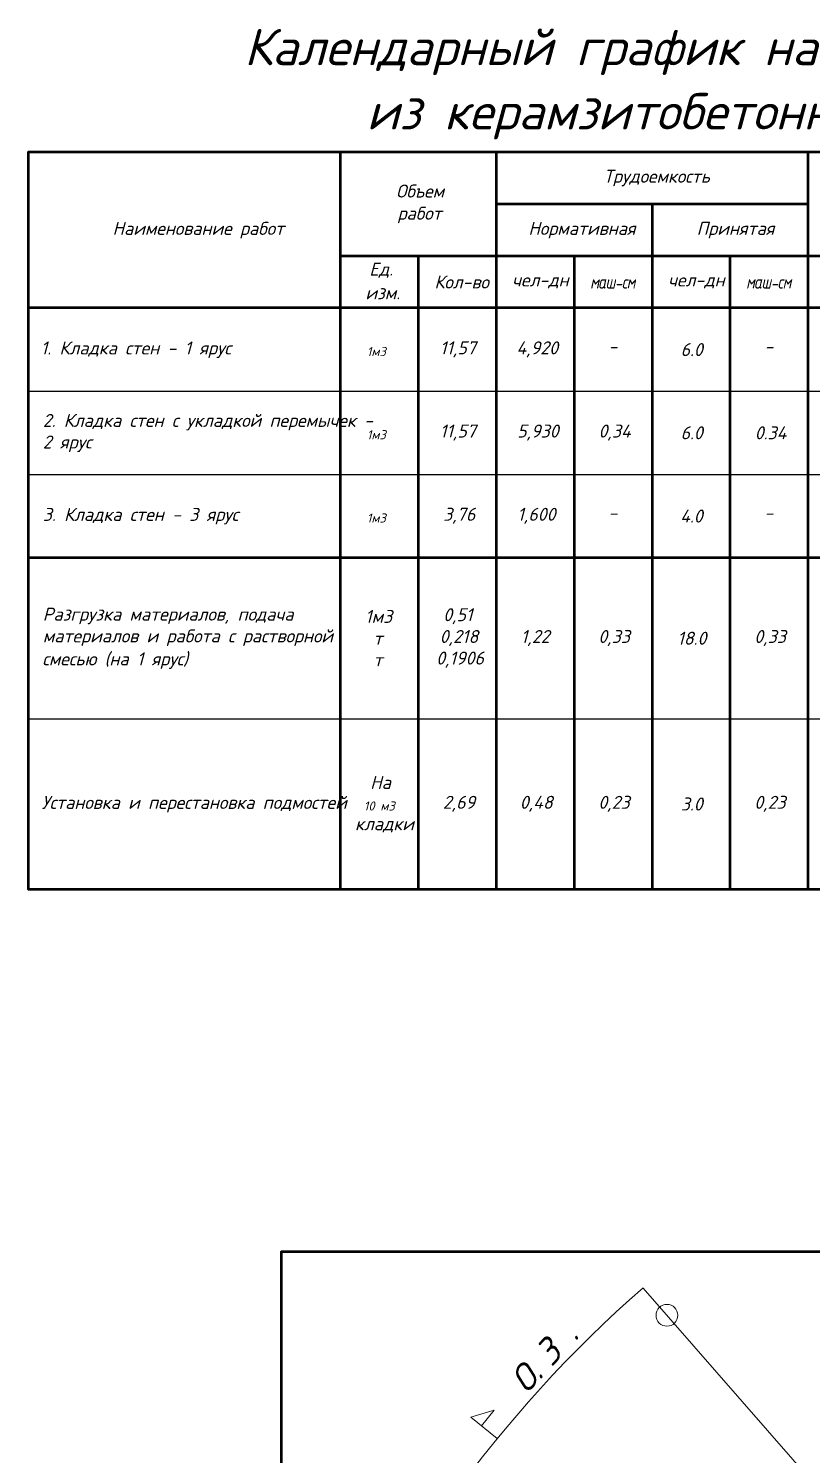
# Model space of a CAD drawing. Header units: millimetres. Extents: x 2279 to 5236, y 896 to 2828.
# Drawn here: x 4340.8 to 4491.4, y 1940.4 to 2214.6 of the extents above; entities that cross this region are included whole.
import ezdxf

# ---------------------------------------------------------------- set-up
doc = ezdxf.new("R2010")
doc.units = ezdxf.units.MM
for name, color, linetype in [('PDF _!!ОСНОВНАЯ', 7, 'Continuous'), ('PDF _!!ТОНКАЯ', 7, 'Continuous'), ('PDF _0', 7, 'Continuous'), ('PDF _Текст', 7, 'Continuous')]:
    doc.layers.add(name, color=color, linetype=linetype)
doc.styles.add('PDF ISOCPEUR Italic', font='isocpeui.ttf')

msp = doc.modelspace()

# ---------------------------------------------------------------- hatches: boundary and pattern name
at = {"layer": 'PDF _!!ТОНКАЯ', "transparency": 33554559}
for points in [[(4450.41, 2165.88), (4449.94, 2165.42), (4449.94, 2165.38), (4449.9, 2165.38), (4449.86, 2165.38), (4449.86, 2165.38), (4449.82, 2165.38), (4449.82, 2165.42), (4449.77, 2165.42), (4449.52, 2165.93), (4449.27, 2164.7), (4449.27, 2164.7), (4449.22, 2164.66), (4449.22, 2164.66), (4449.18, 2164.61), (4449.18, 2164.61), (4449.14, 2164.61), (4449.1, 2164.66), (4449.1, 2164.66), (4449.05, 2164.7), (4449.05, 2164.74), (4449.05, 2164.74), (4449.05, 2164.78), (4449.05, 2164.78), (4449.39, 2166.27), (4449.39, 2166.31), (4449.44, 2166.35), (4449.44, 2166.35), (4449.48, 2166.39), (4449.48, 2166.39), (4449.52, 2166.35), (4449.56, 2166.35), (4449.56, 2166.35), (4449.6, 2166.31), (4449.9, 2165.72), (4450.54, 2166.35), (4450.54, 2166.35), (4450.58, 2166.39), (4450.58, 2166.39), (4450.62, 2166.39), (4450.66, 2166.35), (4450.66, 2166.35), (4450.66, 2166.31), (4450.71, 2166.27), (4450.71, 2166.27), (4450.71, 2166.22), (4450.71, 2166.22), (4450.37, 2164.7), (4450.32, 2164.7), (4450.32, 2164.66), (4450.28, 2164.66), (4450.28, 2164.61), (4450.24, 2164.61), (4450.24, 2164.61), (4450.2, 2164.66), (4450.2, 2164.66), (4450.16, 2164.7), (4450.16, 2164.74), (4450.16, 2164.74), (4450.16, 2164.78), (4450.16, 2164.78)], [(4453.5, 2164.74), (4453.5, 2164.7), (4453.46, 2164.66), (4453.46, 2164.66), (4453.41, 2164.61), (4453.41, 2164.61), (4453.37, 2164.61), (4452.4, 2164.61), (4452.36, 2164.61), (4452.31, 2164.61), (4452.27, 2164.66), (4452.27, 2164.66), (4452.23, 2164.66), (4452.19, 2164.7), (4452.19, 2164.7), (4452.14, 2164.74), (4452.14, 2164.74), (4452.14, 2164.78), (4452.1, 2164.78), (4452.1, 2164.83), (4452.06, 2164.87), (4452.06, 2164.91), (4452.06, 2164.95), (4452.06, 2164.95), (4452.06, 2165), (4452.06, 2165.04), (4452.06, 2165.08), (4452.06, 2165.08), (4452.06, 2165.12), (4452.31, 2166.27), (4452.31, 2166.31), (4452.36, 2166.35), (4452.36, 2166.35), (4452.4, 2166.39), (4452.44, 2166.39), (4452.44, 2166.35), (4452.48, 2166.35), (4452.48, 2166.35), (4452.53, 2166.31), (4452.53, 2166.27), (4452.53, 2166.27), (4452.53, 2166.22), (4452.53, 2166.22), (4452.27, 2165.12), (4452.27, 2165.08), (4452.27, 2165.04), (4452.27, 2165.04), (4452.27, 2165), (4452.27, 2164.95), (4452.27, 2164.95), (4452.31, 2164.91), (4452.31, 2164.91), (4452.36, 2164.87), (4452.4, 2164.87), (4452.44, 2164.87), (4452.44, 2164.87), (4452.65, 2164.87), (4452.99, 2166.27), (4452.99, 2166.31), (4452.99, 2166.35), (4453.03, 2166.35), (4453.08, 2166.39), (4453.08, 2166.39), (4453.12, 2166.35), (4453.12, 2166.35), (4453.16, 2166.35), (4453.16, 2166.31), (4453.16, 2166.27), (4453.16, 2166.27), (4453.16, 2166.22), (4453.16, 2166.22), (4452.86, 2164.87), (4453.33, 2164.87), (4453.63, 2166.27), (4453.63, 2166.31), (4453.67, 2166.35), (4453.67, 2166.35), (4453.71, 2166.39), (4453.71, 2166.39), (4453.75, 2166.35), (4453.8, 2166.35), (4453.8, 2166.35), (4453.84, 2166.31), (4453.84, 2166.27), (4453.84, 2166.27), (4453.84, 2166.22), (4453.84, 2166.22)], [(4455.83, 2164.61), (4455.45, 2164.61), (4455.4, 2164.61), (4455.4, 2164.61), (4455.36, 2164.66), (4455.32, 2164.66), (4455.32, 2164.66), (4455.28, 2164.7), (4455.24, 2164.7), (4455.24, 2164.74), (4455.24, 2164.74), (4455.19, 2164.78), (4455.19, 2164.78), (4455.15, 2164.83), (4455.15, 2164.87), (4455.15, 2164.91), (4455.15, 2164.95), (4455.11, 2165), (4455.11, 2165), (4455.11, 2165.04), (4455.11, 2165.08), (4455.11, 2165.08), (4455.15, 2165.12), (4455.32, 2165.88), (4455.32, 2165.93), (4455.32, 2165.97), (4455.32, 2166.01), (4455.36, 2166.05), (4455.36, 2166.05), (4455.36, 2166.1), (4455.4, 2166.14), (4455.4, 2166.18), (4455.45, 2166.18), (4455.45, 2166.22), (4455.49, 2166.22), (4455.49, 2166.27), (4455.49, 2166.27), (4455.53, 2166.27), (4455.53, 2166.31), (4455.57, 2166.31), (4455.57, 2166.31), (4455.62, 2166.35), (4455.66, 2166.35), (4455.7, 2166.35), (4455.7, 2166.35), (4455.74, 2166.35), (4455.79, 2166.39), (4455.83, 2166.39), (4455.87, 2166.39), (4456.17, 2166.39), (4456.17, 2166.39), (4456.21, 2166.35), (4456.21, 2166.35), (4456.25, 2166.31), (4456.25, 2166.27), (4456.25, 2166.27), (4456.25, 2166.22), (4456.25, 2166.18), (4456.21, 2166.14), (4456.21, 2166.14), (4456.17, 2166.14), (4456.17, 2166.14), (4455.79, 2166.14), (4455.74, 2166.14), (4455.74, 2166.14), (4455.7, 2166.1), (4455.66, 2166.1), (4455.66, 2166.1), (4455.62, 2166.05), (4455.62, 2166.05), (4455.57, 2166.01), (4455.57, 2166.01), (4455.53, 2165.97), (4455.53, 2165.93), (4455.53, 2165.88), (4455.53, 2165.88), (4455.36, 2165.12), (4455.36, 2165.08), (4455.32, 2165.04), (4455.32, 2165.04), (4455.36, 2165), (4455.36, 2165), (4455.36, 2164.95), (4455.36, 2164.91), (4455.4, 2164.91), (4455.4, 2164.91), (4455.45, 2164.87), (4455.49, 2164.87), (4455.53, 2164.87), (4455.83, 2164.87), (4455.83, 2164.87), (4455.87, 2164.87), (4455.87, 2164.83), (4455.91, 2164.83), (4455.91, 2164.78), (4455.91, 2164.74), (4455.91, 2164.7), (4455.91, 2164.7), (4455.87, 2164.66), (4455.87, 2164.66), (4455.83, 2164.61), (4455.83, 2164.61)], [(4457.44, 2165.88), (4456.97, 2165.42), (4456.93, 2165.38), (4456.93, 2165.38), (4456.89, 2165.38), (4456.89, 2165.38), (4456.84, 2165.38), (4456.8, 2165.42), (4456.8, 2165.42), (4456.55, 2165.93), (4456.29, 2164.7), (4456.29, 2164.7), (4456.25, 2164.66), (4456.25, 2164.66), (4456.21, 2164.61), (4456.17, 2164.61), (4456.17, 2164.61), (4456.12, 2164.66), (4456.12, 2164.66), (4456.08, 2164.7), (4456.08, 2164.74), (4456.08, 2164.74), (4456.08, 2164.78), (4456.08, 2164.78), (4456.42, 2166.27), (4456.42, 2166.31), (4456.46, 2166.35), (4456.46, 2166.35), (4456.51, 2166.39), (4456.51, 2166.39), (4456.55, 2166.35), (4456.59, 2166.35), (4456.59, 2166.35), (4456.63, 2166.31), (4456.93, 2165.72), (4457.52, 2166.35), (4457.56, 2166.35), (4457.61, 2166.39), (4457.61, 2166.39), (4457.65, 2166.39), (4457.65, 2166.35), (4457.69, 2166.35), (4457.69, 2166.31), (4457.69, 2166.27), (4457.73, 2166.27), (4457.69, 2166.22), (4457.69, 2166.22), (4457.35, 2164.7), (4457.35, 2164.7), (4457.35, 2164.66), (4457.31, 2164.66), (4457.31, 2164.61), (4457.27, 2164.61), (4457.22, 2164.61), (4457.22, 2164.66), (4457.18, 2164.66), (4457.18, 2164.7), (4457.18, 2164.74), (4457.18, 2164.74), (4457.18, 2164.78), (4457.18, 2164.78)], [(4480.38, 2165.88), (4479.96, 2165.42), (4479.92, 2165.38), (4479.92, 2165.38), (4479.87, 2165.38), (4479.83, 2165.38), (4479.83, 2165.38), (4479.79, 2165.42), (4479.79, 2165.42), (4479.54, 2165.93), (4479.28, 2164.7), (4479.24, 2164.7), (4479.24, 2164.66), (4479.2, 2164.66), (4479.2, 2164.61), (4479.15, 2164.61), (4479.11, 2164.61), (4479.11, 2164.66), (4479.07, 2164.66), (4479.07, 2164.7), (4479.07, 2164.74), (4479.07, 2164.74), (4479.07, 2164.78), (4479.07, 2164.78), (4479.41, 2166.27), (4479.41, 2166.31), (4479.41, 2166.35), (4479.45, 2166.35), (4479.49, 2166.39), (4479.49, 2166.39), (4479.54, 2166.35), (4479.58, 2166.35), (4479.58, 2166.35), (4479.58, 2166.31), (4479.92, 2165.72), (4480.51, 2166.35), (4480.55, 2166.35), (4480.55, 2166.39), (4480.59, 2166.39), (4480.64, 2166.39), (4480.64, 2166.35), (4480.68, 2166.35), (4480.68, 2166.31), (4480.68, 2166.27), (4480.68, 2166.27), (4480.68, 2166.22), (4480.68, 2166.22), (4480.34, 2164.7), (4480.34, 2164.7), (4480.34, 2164.66), (4480.3, 2164.66), (4480.26, 2164.61), (4480.26, 2164.61), (4480.21, 2164.61), (4480.17, 2164.66), (4480.17, 2164.66), (4480.17, 2164.7), (4480.13, 2164.74), (4480.13, 2164.74), (4480.13, 2164.78), (4480.13, 2164.78)], [(4483.47, 2164.74), (4483.47, 2164.7), (4483.47, 2164.66), (4483.47, 2164.66), (4483.43, 2164.61), (4483.39, 2164.61), (4483.39, 2164.61), (4482.37, 2164.61), (4482.33, 2164.61), (4482.33, 2164.61), (4482.29, 2164.66), (4482.24, 2164.66), (4482.24, 2164.66), (4482.2, 2164.7), (4482.16, 2164.7), (4482.16, 2164.74), (4482.16, 2164.74), (4482.12, 2164.78), (4482.12, 2164.78), (4482.08, 2164.83), (4482.08, 2164.87), (4482.08, 2164.91), (4482.08, 2164.95), (4482.03, 2164.95), (4482.03, 2165), (4482.03, 2165.04), (4482.03, 2165.08), (4482.08, 2165.08), (4482.08, 2165.12), (4482.33, 2166.27), (4482.33, 2166.31), (4482.37, 2166.35), (4482.37, 2166.35), (4482.41, 2166.39), (4482.41, 2166.39), (4482.46, 2166.35), (4482.5, 2166.35), (4482.5, 2166.35), (4482.5, 2166.31), (4482.54, 2166.27), (4482.54, 2166.27), (4482.54, 2166.22), (4482.54, 2166.22), (4482.29, 2165.12), (4482.29, 2165.08), (4482.29, 2165.04), (4482.29, 2165.04), (4482.29, 2165), (4482.29, 2164.95), (4482.29, 2164.95), (4482.29, 2164.91), (4482.33, 2164.91), (4482.37, 2164.87), (4482.37, 2164.87), (4482.41, 2164.87), (4482.46, 2164.87), (4482.67, 2164.87), (4482.96, 2166.27), (4483.01, 2166.31), (4483.01, 2166.35), (4483.05, 2166.35), (4483.05, 2166.39), (4483.09, 2166.39), (4483.09, 2166.35), (4483.13, 2166.35), (4483.13, 2166.35), (4483.18, 2166.31), (4483.18, 2166.27), (4483.18, 2166.27), (4483.18, 2166.22), (4483.18, 2166.22), (4482.88, 2164.87), (4483.3, 2164.87), (4483.64, 2166.27), (4483.64, 2166.31), (4483.64, 2166.35), (4483.68, 2166.35), (4483.73, 2166.39), (4483.73, 2166.39), (4483.77, 2166.35), (4483.77, 2166.35), (4483.81, 2166.35), (4483.81, 2166.31), (4483.85, 2166.27), (4483.85, 2166.27), (4483.81, 2166.22), (4483.81, 2166.22)], [(4485.8, 2164.61), (4485.46, 2164.61), (4485.42, 2164.61), (4485.38, 2164.61), (4485.38, 2164.66), (4485.34, 2164.66), (4485.29, 2164.66), (4485.29, 2164.7), (4485.25, 2164.7), (4485.21, 2164.74), (4485.21, 2164.74), (4485.21, 2164.78), (4485.17, 2164.78), (4485.17, 2164.83), (4485.17, 2164.87), (4485.12, 2164.91), (4485.12, 2164.95), (4485.12, 2165), (4485.12, 2165), (4485.12, 2165.04), (4485.12, 2165.08), (4485.12, 2165.08), (4485.12, 2165.12), (4485.29, 2165.88), (4485.29, 2165.93), (4485.34, 2165.97), (4485.34, 2166.01), (4485.34, 2166.05), (4485.38, 2166.05), (4485.38, 2166.1), (4485.38, 2166.14), (4485.42, 2166.18), (4485.42, 2166.18), (4485.46, 2166.22), (4485.46, 2166.22), (4485.5, 2166.27), (4485.5, 2166.27), (4485.5, 2166.27), (4485.55, 2166.31), (4485.55, 2166.31), (4485.59, 2166.31), (4485.63, 2166.35), (4485.63, 2166.35), (4485.67, 2166.35), (4485.72, 2166.35), (4485.76, 2166.35), (4485.8, 2166.39), (4485.8, 2166.39), (4485.84, 2166.39), (4486.14, 2166.39), (4486.18, 2166.39), (4486.22, 2166.35), (4486.22, 2166.35), (4486.22, 2166.31), (4486.27, 2166.27), (4486.27, 2166.27), (4486.27, 2166.22), (4486.22, 2166.18), (4486.22, 2166.14), (4486.22, 2166.14), (4486.18, 2166.14), (4486.14, 2166.14), (4485.8, 2166.14), (4485.76, 2166.14), (4485.72, 2166.14), (4485.72, 2166.1), (4485.67, 2166.1), (4485.63, 2166.1), (4485.63, 2166.05), (4485.59, 2166.05), (4485.59, 2166.01), (4485.55, 2166.01), (4485.55, 2165.97), (4485.55, 2165.93), (4485.5, 2165.88), (4485.5, 2165.88), (4485.34, 2165.12), (4485.34, 2165.08), (4485.34, 2165.04), (4485.34, 2165.04), (4485.34, 2165), (4485.34, 2165), (4485.38, 2164.95), (4485.38, 2164.91), (4485.38, 2164.91), (4485.42, 2164.91), (4485.46, 2164.87), (4485.46, 2164.87), (4485.5, 2164.87), (4485.8, 2164.87), (4485.84, 2164.87), (4485.89, 2164.87), (4485.89, 2164.83), (4485.89, 2164.83), (4485.93, 2164.78), (4485.93, 2164.74), (4485.93, 2164.7), (4485.89, 2164.7), (4485.89, 2164.66), (4485.89, 2164.66), (4485.84, 2164.61), (4485.8, 2164.61)], [(4487.41, 2165.88), (4486.99, 2165.42), (4486.94, 2165.38), (4486.9, 2165.38), (4486.9, 2165.38), (4486.86, 2165.38), (4486.86, 2165.38), (4486.82, 2165.42), (4486.82, 2165.42), (4486.56, 2165.93), (4486.27, 2164.7), (4486.27, 2164.7), (4486.27, 2164.66), (4486.22, 2164.66), (4486.22, 2164.61), (4486.18, 2164.61), (4486.14, 2164.61), (4486.14, 2164.66), (4486.1, 2164.66), (4486.1, 2164.7), (4486.1, 2164.74), (4486.1, 2164.74), (4486.1, 2164.78), (4486.1, 2164.78), (4486.44, 2166.27), (4486.44, 2166.31), (4486.44, 2166.35), (4486.48, 2166.35), (4486.52, 2166.39), (4486.52, 2166.39), (4486.56, 2166.35), (4486.56, 2166.35), (4486.61, 2166.35), (4486.61, 2166.31), (4486.94, 2165.72), (4487.54, 2166.35), (4487.58, 2166.35), (4487.58, 2166.39), (4487.62, 2166.39), (4487.62, 2166.39), (4487.66, 2166.35), (4487.71, 2166.35), (4487.71, 2166.31), (4487.71, 2166.27), (4487.71, 2166.27), (4487.71, 2166.22), (4487.71, 2166.22), (4487.37, 2164.7), (4487.37, 2164.7), (4487.32, 2164.66), (4487.32, 2164.66), (4487.28, 2164.61), (4487.28, 2164.61), (4487.24, 2164.61), (4487.2, 2164.66), (4487.2, 2164.66), (4487.2, 2164.7), (4487.16, 2164.74), (4487.16, 2164.74), (4487.16, 2164.78), (4487.16, 2164.78)], [(4454.94, 2165.25), (4454.05, 2165.25), (4454.01, 2165.25), (4454.01, 2165.25), (4453.97, 2165.29), (4453.97, 2165.29), (4453.97, 2165.33), (4453.97, 2165.38), (4453.97, 2165.42), (4453.97, 2165.46), (4453.97, 2165.46), (4454.01, 2165.5), (4454.01, 2165.5), (4454.05, 2165.5), (4454.94, 2165.5), (4454.94, 2165.5), (4454.98, 2165.5), (4455.02, 2165.46), (4455.02, 2165.46), (4455.02, 2165.42), (4455.02, 2165.38), (4455.02, 2165.33), (4455.02, 2165.29), (4454.98, 2165.29), (4454.98, 2165.25), (4454.94, 2165.25), (4454.94, 2165.25)], [(4484.91, 2165.25), (4484.07, 2165.25), (4484.02, 2165.25), (4483.98, 2165.25), (4483.98, 2165.29), (4483.94, 2165.29), (4483.94, 2165.33), (4483.94, 2165.38), (4483.94, 2165.42), (4483.98, 2165.46), (4483.98, 2165.46), (4483.98, 2165.5), (4484.02, 2165.5), (4484.07, 2165.5), (4484.91, 2165.5), (4484.95, 2165.5), (4485, 2165.5), (4485, 2165.46), (4485, 2165.46), (4485.04, 2165.42), (4485.04, 2165.38), (4485.04, 2165.33), (4485, 2165.29), (4485, 2165.29), (4485, 2165.25), (4484.95, 2165.25), (4484.91, 2165.25)]]:
    msp.add_hatch(color=256, dxfattribs=at).paths.add_polyline_path(points)
h = msp.add_hatch(color=256, dxfattribs=at)
h.paths.add_polyline_path([(4450.96, 2164.87), (4451.21, 2164.87), (4451.21, 2164.87), (4451.26, 2164.87), (4451.3, 2164.91), (4451.3, 2164.91), (4451.34, 2164.95), (4451.38, 2164.95), (4451.38, 2165), (4451.43, 2165), (4451.43, 2165.04), (4451.47, 2165.08), (4451.47, 2165.12), (4451.47, 2165.12), (4451.68, 2166.14), (4451.26, 2166.14), (4451.21, 2166.14), (4451.21, 2166.14), (4451.17, 2166.1), (4451.13, 2166.1), (4451.13, 2166.1), (4451.09, 2166.05), (4451.09, 2166.05), (4451.04, 2166.01), (4451.04, 2166.01), (4451, 2165.97), (4451, 2165.93), (4451, 2165.88), (4451, 2165.88), (4450.83, 2165.12), (4450.83, 2165.08), (4450.79, 2165.04), (4450.79, 2165.04), (4450.79, 2165), (4450.83, 2164.95), (4450.83, 2164.95), (4450.83, 2164.91), (4450.87, 2164.91), (4450.87, 2164.91), (4450.92, 2164.87), (4450.96, 2164.87), (4450.96, 2164.87)], flags=0)
h.paths.add_polyline_path([(4450.92, 2164.61), (4450.87, 2164.61), (4450.87, 2164.61), (4450.83, 2164.66), (4450.79, 2164.66), (4450.79, 2164.66), (4450.75, 2164.7), (4450.71, 2164.7), (4450.71, 2164.74), (4450.71, 2164.74), (4450.66, 2164.78), (4450.66, 2164.78), (4450.62, 2164.83), (4450.62, 2164.87), (4450.62, 2164.91), (4450.58, 2164.95), (4450.58, 2164.95), (4450.58, 2165), (4450.58, 2165.04), (4450.58, 2165.08), (4450.58, 2165.08), (4450.62, 2165.12), (4450.79, 2165.88), (4450.79, 2165.93), (4450.79, 2165.97), (4450.79, 2166.01), (4450.83, 2166.05), (4450.83, 2166.05), (4450.83, 2166.1), (4450.87, 2166.14), (4450.87, 2166.18), (4450.92, 2166.18), (4450.92, 2166.22), (4450.96, 2166.22), (4450.96, 2166.27), (4450.96, 2166.27), (4451, 2166.27), (4451, 2166.31), (4451.04, 2166.31), (4451.04, 2166.31), (4451.09, 2166.35), (4451.13, 2166.35), (4451.13, 2166.35), (4451.17, 2166.35), (4451.21, 2166.35), (4451.26, 2166.39), (4451.3, 2166.39), (4451.3, 2166.39), (4451.85, 2166.39), (4451.89, 2166.35), (4451.93, 2166.35), (4451.93, 2166.35), (4451.93, 2166.31), (4451.93, 2166.27), (4451.93, 2166.27), (4451.68, 2165), (4451.64, 2164.95), (4451.64, 2164.95), (4451.68, 2164.91), (4451.68, 2164.91), (4451.68, 2164.87), (4451.72, 2164.87), (4451.72, 2164.87), (4451.76, 2164.87), (4451.81, 2164.87), (4451.81, 2164.83), (4451.81, 2164.83), (4451.81, 2164.78), (4451.81, 2164.74), (4451.81, 2164.7), (4451.81, 2164.7), (4451.76, 2164.66), (4451.76, 2164.66), (4451.72, 2164.61), (4451.68, 2164.61), (4451.68, 2164.61), (4451.64, 2164.61), (4451.59, 2164.61), (4451.59, 2164.66), (4451.55, 2164.66), (4451.51, 2164.66), (4451.51, 2164.7), (4451.47, 2164.7), (4451.47, 2164.74), (4451.47, 2164.78), (4451.47, 2164.74), (4451.43, 2164.74), (4451.43, 2164.7), (4451.38, 2164.7), (4451.34, 2164.66), (4451.34, 2164.66), (4451.3, 2164.66), (4451.26, 2164.66), (4451.21, 2164.61), (4451.21, 2164.61), (4451.17, 2164.61), (4451.13, 2164.61)], flags=0)
h = msp.add_hatch(color=256, dxfattribs=at)
h.paths.add_polyline_path([(4480.97, 2164.87), (4481.19, 2164.87), (4481.23, 2164.87), (4481.27, 2164.87), (4481.27, 2164.91), (4481.31, 2164.91), (4481.36, 2164.95), (4481.36, 2164.95), (4481.4, 2165), (4481.4, 2165), (4481.44, 2165.04), (4481.44, 2165.08), (4481.48, 2165.12), (4481.48, 2165.12), (4481.69, 2166.14), (4481.27, 2166.14), (4481.23, 2166.14), (4481.19, 2166.14), (4481.19, 2166.1), (4481.14, 2166.1), (4481.1, 2166.1), (4481.1, 2166.05), (4481.06, 2166.05), (4481.06, 2166.01), (4481.02, 2166.01), (4481.02, 2165.97), (4481.02, 2165.93), (4480.97, 2165.88), (4480.97, 2165.88), (4480.81, 2165.12), (4480.81, 2165.08), (4480.81, 2165.04), (4480.81, 2165.04), (4480.81, 2165), (4480.81, 2164.95), (4480.85, 2164.95), (4480.85, 2164.91), (4480.85, 2164.91), (4480.89, 2164.91), (4480.93, 2164.87), (4480.97, 2164.87), (4480.97, 2164.87)], flags=0)
h.paths.add_polyline_path([(4480.93, 2164.61), (4480.89, 2164.61), (4480.85, 2164.61), (4480.85, 2164.66), (4480.81, 2164.66), (4480.76, 2164.66), (4480.76, 2164.7), (4480.72, 2164.7), (4480.68, 2164.74), (4480.68, 2164.74), (4480.68, 2164.78), (4480.64, 2164.78), (4480.64, 2164.83), (4480.64, 2164.87), (4480.59, 2164.91), (4480.59, 2164.95), (4480.59, 2164.95), (4480.59, 2165), (4480.59, 2165.04), (4480.59, 2165.08), (4480.59, 2165.08), (4480.59, 2165.12), (4480.76, 2165.88), (4480.76, 2165.93), (4480.81, 2165.97), (4480.81, 2166.01), (4480.81, 2166.05), (4480.85, 2166.05), (4480.85, 2166.1), (4480.85, 2166.14), (4480.89, 2166.18), (4480.89, 2166.18), (4480.93, 2166.22), (4480.93, 2166.22), (4480.97, 2166.27), (4480.97, 2166.27), (4480.97, 2166.27), (4481.02, 2166.31), (4481.02, 2166.31), (4481.06, 2166.31), (4481.1, 2166.35), (4481.1, 2166.35), (4481.14, 2166.35), (4481.19, 2166.35), (4481.23, 2166.35), (4481.27, 2166.39), (4481.27, 2166.39), (4481.31, 2166.39), (4481.86, 2166.39), (4481.91, 2166.35), (4481.91, 2166.35), (4481.95, 2166.35), (4481.95, 2166.31), (4481.95, 2166.27), (4481.95, 2166.27), (4481.65, 2165), (4481.65, 2164.95), (4481.65, 2164.95), (4481.65, 2164.91), (4481.65, 2164.91), (4481.69, 2164.87), (4481.74, 2164.87), (4481.74, 2164.87), (4481.78, 2164.87), (4481.78, 2164.87), (4481.82, 2164.83), (4481.82, 2164.83), (4481.82, 2164.78), (4481.82, 2164.74), (4481.82, 2164.7), (4481.78, 2164.7), (4481.78, 2164.66), (4481.74, 2164.66), (4481.74, 2164.61), (4481.69, 2164.61), (4481.69, 2164.61), (4481.65, 2164.61), (4481.61, 2164.61), (4481.57, 2164.66), (4481.57, 2164.66), (4481.53, 2164.66), (4481.53, 2164.7), (4481.48, 2164.7), (4481.48, 2164.74), (4481.48, 2164.78), (4481.44, 2164.74), (4481.44, 2164.74), (4481.4, 2164.7), (4481.4, 2164.7), (4481.36, 2164.66), (4481.31, 2164.66), (4481.31, 2164.66), (4481.27, 2164.66), (4481.23, 2164.61), (4481.19, 2164.61), (4481.14, 2164.61), (4481.14, 2164.61)], flags=0)

# ---------------------------------------------------------------- linework, layer by layer
at = {"layer": 'PDF _!!ОСНОВНАЯ', "lineweight": 50}
msp.add_lwpolyline([(4389.37, 1395.39), (5205.37, 1395.39), (5205.37, 1979.36), (4389.37, 1979.36)], close=True, dxfattribs=at)
at = {"layer": 'PDF _!!ОСНОВНАЯ', "lineweight": 20}
msp.add_lwpolyline([(4430.94, 1943.5), (4425.86, 1947.61), (4430.35, 1948.96), (4427.94, 1945.96)], dxfattribs=at)
msp.add_circle((4463.61, 1967.19), 2.1, dxfattribs=at)
at = {"layer": 'PDF _!!ТОНКАЯ', "lineweight": 50}
for points in [[(4637.74, 2049.08), (4340.76, 2049.08), (4340.76, 2190.86), (4637.74, 2190.86), (4637.74, 2160.89), (4340.76, 2160.89)], [(4400.75, 2190.86), (4400.75, 2049.08)], [(4430.77, 2190.86), (4430.77, 2049.08)], [(4490.75, 2190.86), (4490.75, 2049.08)], [(4430.77, 2180.87), (4490.75, 2180.87)], [(4460.74, 2180.87), (4460.74, 2049.08)], [(4400.75, 2170.88), (4555.74, 2170.88)], [(4415.74, 2170.88), (4415.74, 2049.08)], [(4445.75, 2170.88), (4445.75, 2049.08)], [(4475.73, 2170.88), (4475.73, 2049.08)], [(4340.76, 2112.88), (4637.74, 2112.88)]]:
    msp.add_lwpolyline(points, dxfattribs=at)
at = {"layer": 'PDF _!!ТОНКАЯ', "lineweight": 25}
for points in [[(4340.76, 2144.89), (4597.73, 2144.89)], [(4340.76, 2128.88), (4597.73, 2128.88)], [(4340.76, 2112.88), (4597.73, 2112.88)], [(4340.76, 2081.89), (4637.74, 2081.89)]]:
    msp.add_lwpolyline(points, dxfattribs=at)
at = {"layer": 'PDF _0', "lineweight": 20}
msp.add_lwpolyline([(4798.62, 1632.6), (4616.33, 1792.49), (4459.01, 1972.42)], dxfattribs=at)
msp.add_arc((4619.52, 1789.09), 243.7, 131.1932, 157.1704, dxfattribs=at)

# ---------------------------------------------------------------- texts
at = {"layer": 'PDF _Текст', "attachment_point": 7, "style": 'PDF ISOCPEUR Italic'}
for s, insert, char_height in [('Календарный график на производство работ по кладке стен', (4382.25, 2205.65), 6.9997), ('из керамзитобетонных блоков (объем - 26,9 м³)', (4405.79, 2193.29), 6.9997), ('Трудоемкость', (4451.43, 2184.27), 2.4999), ('Объем', (4411.5, 2182.1), 2.5), ('работ', (4411.76, 2177.16), 2.5), ('Наименование работ', (4356.93, 2174.24), 2.4999), ('Нормативная', (4436.95, 2174.24), 2.4999), ('Принятая', (4469.33, 2174.24), 2.5), ('Ед.', (4406.34, 2166.69), 2.5), ('Кол-во', (4418.87, 2164.61), 2.5), ('чел-дн', (4433.81, 2164.61), 2.5), ('чел-дн', (4463.83, 2164.61), 2.5), ('изм.', (4405.58, 2162.54), 2.5), ('1. Кладка стен - 1 ярус', (4343.13, 2151.25), 2.4999), ('1м3', (4405.87, 2151.62), 1.75), ('11,57', (4419.93, 2151.37), 2.5), ('4,920', (4434.66, 2151.37), 2.5), ('-', (4452.36, 2152.24), 2.5), ('6.0', (4466.24, 2151.62), 2.5), ('-', (4482.37, 2152.24), 2.5), ('2. Кладка стен с укладкой перемычек -', (4343.51, 2137.32), 2.4999), ('2 ярус', (4343.51, 2133.17), 2.5), ('1м3', (4405.87, 2135.62), 1.75), ('11,57', (4419.93, 2135.37), 2.5), ('5,930', (4434.79, 2135.37), 2.5), ('0,34', (4450.45, 2135.37), 2.5), ('6.0', (4466.24, 2135.62), 2.5), ('0.34', (4480.51, 2135.62), 2.5), ('3. Кладка стен - 3 ярус', (4343.51, 2119.24), 2.4999), ('3,76', (4420.56, 2119.37), 2.5), ('1,600', (4434.83, 2119.37), 2.5), ('4.0', (4466.16, 2119.61), 2.5), ('1м3', (4405.87, 2119.61), 1.75), ('-', (4452.36, 2120.24), 2.5), ('-', (4482.37, 2120.24), 2.5), ('Разгрузка материалов, подача', (4343.51, 2100.07), 2.4999), ('0,51', (4420.56, 2100.06), 2.5), ('1м3', (4405.53, 2100.31), 2.5), ('материалов и работа с растворной', (4343.51, 2095.88), 2.4999), ('т', (4407.14, 2096.12), 2.5), ('0,218', (4419.89, 2095.87), 2.5), ('1,22', (4435.51, 2095.87), 2.5), ('0,33', (4450.41, 2095.87), 2.5), ('18.0', (4465.61, 2096.12), 2.5), ('0,33', (4480.42, 2095.87), 2.5), ('смесью (на 1 ярус)', (4343.43, 2091.47), 2.4999), ('0,1906', (4419.21, 2091.72), 2.5), ('т', (4407.14, 2091.97), 2.5), ('На', (4406.51, 2068.39), 2.5), ('Установка и перестановка подмостей', (4343.3, 2063.87), 2.4999), ('10 м3', (4405.28, 2064.24), 1.75), ('2,69', (4420.48, 2063.99), 2.5), ('0,48', (4435.3, 2063.99), 2.5), ('0,23', (4450.41, 2063.99), 2.5), ('3.0', (4466.28, 2064.24), 2.5), ('0,23', (4480.42, 2063.99), 2.5), ('кладки', (4403.59, 2060.05), 2.5)]:
    msp.add_mtext(s, dxfattribs=dict(at, insert=insert, char_height=char_height))
at = {"layer": 'PDF _Текст', "char_height": 5, "attachment_point": 7, "style": 'PDF ISOCPEUR Italic'}
for s, insert, rotation in [('О З .', (4436.6, 1951.86), 47.4568), ('.', (4439.07, 1954.59), 46.395)]:
    msp.add_mtext(s, dxfattribs=dict(at, insert=insert, rotation=rotation))

doc.saveas('drawing.dxf')
